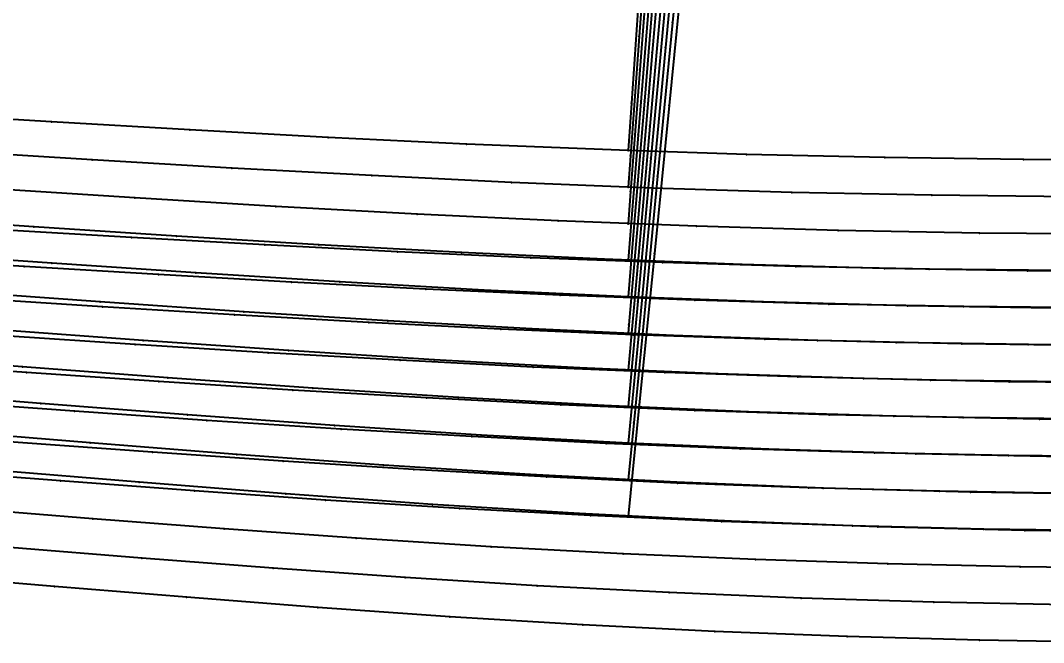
# Model space of a CAD drawing. Extents: x -2408 to 1029, y -526 to 2095.
# Drawn here: x -524.5 to -407.2, y 645.8 to 717.1 of the extents above; entities that cross this region are included whole.
import ezdxf

# ---------------------------------------------------------------- set-up
doc = ezdxf.new("R2010")
doc.units = 0

# ---------------------------------------------------------------- blocks, each defined once
blk = doc.blocks.new(' -30')
at = {"layer": '1'}
blk.add_lwpolyline([(-221.079458, -312.526609), (-236.305912, -312.373558), (-251.598508, -312.072147), (-266.88772, -311.630837), (-281.983351, -311.066357), (-297.263212, -310.381225), (-312.477629, -309.606419), (-327.749207, -308.758059), (-342.760814, -307.877856), (-358.028087, -306.955621), (-373.159335, -306.029753), (-388.425717, -305.092813), (-403.8543, -304.140616), (-419.119852, -303.190243)], dxfattribs=at)
at = {"layer": '14'}
blk.add_lwpolyline([(-209.613384, -299.839082), (-225.498006, -299.797372), (-241.382042, -299.587754), (-257.263122, -299.219845), (-270.830917, -298.787241), (-289.345211, -298.036239), (-305.208157, -297.27015), (-321.066482, -296.417223), (-336.921449, -295.502206), (-352.774335, -294.549846), (-368.822548, -293.571679), (-384.674062, -292.600278), (-400.525082, -291.622457), (-416.375571, -290.636785)], dxfattribs=at)
at = {"layer": '2'}
blk.add_point((-270.811558, -298.787918), dxfattribs=at)
at = {"layer": '3'}
for p in [(-270.434573, -293.336208), (-336.921449, -295.502206), (-321.066482, -296.417223), (-305.208157, -297.27015), (-289.345211, -298.036239), (-270.830917, -298.787241), (-257.263122, -299.219845), (-241.382042, -299.587754), (-225.498006, -299.797372), (-327.749207, -308.758059), (-312.477629, -309.606419), (-297.263212, -310.381225), (-281.983351, -311.066357), (-266.88772, -311.630837), (-251.598508, -312.072147), (-236.305912, -312.373558)]:
    blk.add_point(p, dxfattribs=at)
at = {"layer": '8'}
blk.add_lwpolyline([(-249.091949, 15.307263), (-250.517034, -5.301401), (-251.7552, -23.206977), (-252.875217, -39.403948), (-254.129457, -57.541968), (-255.491074, -77.232818), (-256.933227, -98.088314), (-258.429068, -119.720211), (-259.951754, -141.740336), (-261.474439, -163.760443), (-262.970281, -185.392358), (-264.412433, -206.247836), (-265.77405, -225.938686), (-267.028291, -244.076713), (-268.148308, -260.273691), (-269.386474, -278.179268), (-270.434573, -293.336208), (-270.811558, -298.787918)], dxfattribs=at)
blk = doc.blocks.new(' -31')
at = {"layer": '1'}
blk.add_lwpolyline([(-216.958478, -316.116997), (-232.359318, -315.984525), (-247.79385, -315.699055), (-263.169757, -315.266989), (-278.596296, -314.6952), (-294.010908, -313.998967), (-309.427135, -313.197615), (-324.674553, -312.325919), (-340.083135, -311.390266), (-355.240609, -310.441104), (-370.646631, -309.464332), (-386.065395, -308.481187), (-401.470856, -307.495575), (-416.563246, -306.523903)], dxfattribs=at)
at = {"layer": '14'}
blk.add_lwpolyline([(-219.939277, -303.403216), (-235.989395, -303.228985), (-252.036828, -302.889959), (-268.079188, -302.393054), (-284.193062, -301.743583), (-300.221537, -300.969655), (-316.244641, -300.095426), (-332.263749, -299.147884), (-348.280214, -298.154016), (-363.594789, -297.184995), (-379.609548, -296.167345), (-395.623802, -295.14478), (-411.637522, -294.115509)], dxfattribs=at)
at = {"layer": '2'}
blk.add_point((-270.811558, -302.293129), dxfattribs=at)
at = {"layer": '3'}
for p in [(-269.555052, -285.029088), (-270.549095, -298.686962), (-332.263749, -299.147884), (-316.244641, -300.095426), (-300.221537, -300.969655), (-284.193062, -301.743583), (-268.079188, -302.393054), (-252.036828, -302.889959), (-235.989395, -303.228985), (-340.083135, -311.390266), (-324.674553, -312.325919), (-309.427135, -313.197615), (-294.010908, -313.998967), (-278.596296, -314.6952), (-263.169757, -315.266989), (-247.79385, -315.699055), (-232.359318, -315.984525)]:
    blk.add_point(p, dxfattribs=at)
at = {"layer": '8'}
blk.add_lwpolyline([(-247.440948, 18.812463), (-248.974359, -2.25617), (-250.306644, -20.561388), (-251.511798, -37.119862), (-252.861378, -55.662707), (-254.326498, -75.793048), (-255.878275, -97.114022), (-257.487822, -119.228744), (-259.126252, -141.740322), (-260.220324, -156.772558), (-261.305836, -171.687183), (-262.899335, -193.581419), (-264.425436, -214.549616), (-265.855252, -234.194881), (-267.159901, -252.120389), (-268.310493, -267.929205), (-269.555052, -285.029088), (-270.549095, -298.686962), (-270.811558, -302.293129)], dxfattribs=at)
blk = doc.blocks.new(' -32')
at = {"layer": '1'}
blk.add_lwpolyline([(-209.903644, -319.70962), (-224.958535, -319.632813), (-240.090872, -319.407763), (-255.130042, -319.03929), (-270.255401, -318.528109), (-285.427385, -317.881659), (-300.542075, -317.119438), (-315.972145, -316.244473), (-331.077609, -315.318585), (-346.409663, -314.335485), (-361.511141, -313.346831), (-376.612028, -312.349246), (-392.062592, -311.327131), (-407.163202, -310.32531)], dxfattribs=at)
at = {"layer": '14'}
blk.add_lwpolyline([(-214.325459, -307.002336), (-230.541683, -306.865451), (-246.755519, -306.558445), (-262.96451, -306.085646), (-278.826085, -305.466859), (-295.02044, -304.692243), (-311.208584, -303.802179), (-327.392006, -302.82596), (-343.572197, -301.792879), (-358.258268, -300.830447), (-377.132435, -299.587055), (-393.309773, -298.517615), (-409.486565, -297.442485)], dxfattribs=at)
at = {"layer": '2'}
blk.add_point((-270.811558, -305.798321), dxfattribs=at)
at = {"layer": '3'}
for p in [(-269.466287, -288.157381), (-270.530553, -302.113426), (-327.392006, -302.82596), (-311.208584, -303.802179), (-295.02044, -304.692243), (-278.826085, -305.466859), (-262.96451, -306.085646), (-246.755519, -306.558445), (-230.541683, -306.865451), (-331.077609, -315.318585), (-315.972145, -316.244473), (-300.542075, -317.119438), (-285.427385, -317.881659), (-270.255401, -318.528109), (-255.130042, -319.03929), (-240.090872, -319.407763), (-224.958535, -319.632813)]:
    blk.add_point(p, dxfattribs=at)
at = {"layer": '8'}
blk.add_lwpolyline([(-245.789948, 22.317662), (-247.431685, 0.789055), (-248.858088, -17.915799), (-250.148379, -34.835779), (-251.5933, -53.783461), (-253.161923, -74.35329), (-254.823324, -96.139745), (-256.546576, -118.737277), (-257.7145, -134.052625), (-258.887006, -149.428053), (-260.054931, -164.7434), (-261.20911, -179.878509), (-262.340382, -194.713218), (-263.974293, -216.139193), (-265.505117, -236.213355), (-266.901932, -254.530213), (-268.133807, -270.684167), (-269.466287, -288.157381), (-270.530553, -302.113426), (-270.811558, -305.798321)], dxfattribs=at)
blk = doc.blocks.new(' -33')
at = {"layer": '1'}
blk.add_lwpolyline([(-220.881691, -323.237825), (-236.151977, -323.032284), (-251.366381, -322.678641), (-266.629784, -322.176643), (-281.724085, -321.5385), (-296.976042, -320.76472), (-312.096048, -319.8943), (-327.337614, -318.938918), (-342.352205, -317.947963), (-357.588725, -316.915788), (-372.742656, -315.878392), (-387.978463, -314.83589), (-403.214181, -313.792053), (-418.633127, -312.729474)], dxfattribs=at)
at = {"layer": '14'}
blk.add_lwpolyline([(-208.656509, -310.593876), (-225.038908, -310.495855), (-241.419197, -310.223581), (-257.794919, -309.778948), (-273.558501, -309.189626), (-289.91906, -308.42002), (-306.272482, -307.51845), (-322.620351, -306.516631), (-338.964327, -305.446271), (-355.305994, -304.339087), (-371.877439, -303.2079), (-388.217821, -302.090904), (-404.557672, -300.969821)], dxfattribs=at)
at = {"layer": '2'}
blk.add_point((-270.811558, -309.303532), dxfattribs=at)
at = {"layer": '3'}
for p in [(-269.665469, -294.903566), (-338.964327, -305.446271), (-322.620351, -306.516631), (-306.272482, -307.51845), (-289.91906, -308.42002), (-273.558501, -309.189626), (-257.794919, -309.778948), (-241.419197, -310.223581), (-225.038908, -310.495855), (-327.337614, -318.938918), (-312.096048, -319.8943), (-296.976042, -320.76472), (-281.724085, -321.5385), (-266.629784, -322.176643), (-251.366381, -322.678641), (-236.151977, -323.032284)]:
    blk.add_point(p, dxfattribs=at)
at = {"layer": '8'}
blk.add_lwpolyline([(-244.138947, 25.822864), (-245.889011, 3.834284), (-247.409532, -15.270209), (-248.784961, -32.551696), (-250.325221, -51.904208), (-251.997346, -72.913517), (-253.768371, -95.165453), (-254.987718, -110.485866), (-256.226601, -126.051733), (-257.475252, -141.740326), (-258.723902, -157.42892), (-259.962785, -172.994787), (-261.182132, -188.3152), (-262.372177, -203.26745), (-264.080931, -224.736985), (-265.668809, -244.687776), (-267.102846, -262.705647), (-268.350071, -278.376337), (-269.665469, -294.903566), (-270.811558, -309.303532)], dxfattribs=at)
blk = doc.blocks.new(' -34')
at = {"layer": '1'}
blk.add_lwpolyline([(-216.989871, -326.840304), (-232.398229, -326.653351), (-247.786278, -326.313968), (-263.187878, -325.821008), (-278.5517, -325.17648), (-293.941064, -324.390174), (-309.247768, -323.493865), (-324.625365, -322.506073), (-339.819129, -321.472774), (-355.190724, -320.395933), (-370.15938, -319.335385), (-385.530221, -318.247969), (-400.901061, -317.160511), (-415.978248, -316.088815)], dxfattribs=at)
at = {"layer": '14'}
blk.add_lwpolyline([(-222.238975, -314.093077), (-238.78523, -313.828165), (-255.326717, -313.385329), (-270.830914, -312.808043), (-287.356696, -312.024924), (-303.874544, -311.097195), (-320.386237, -310.05905), (-336.893554, -308.944686), (-353.398217, -307.7883), (-369.264324, -306.666958), (-385.767575, -305.500612), (-402.270282, -304.331553), (-418.772371, -303.156799)], dxfattribs=at)
at = {"layer": '2'}
blk.add_point((-270.811558, -312.808723), dxfattribs=at)
at = {"layer": '3'}
for p in [(-268.953167, -290.36018), (-270.11142, -304.351371), (-336.893554, -308.944686), (-320.386237, -310.05905), (-303.874544, -311.097195), (-287.356696, -312.024924), (-270.830914, -312.808043), (-255.326717, -313.385329), (-238.78523, -313.828165), (-339.819129, -321.472774), (-324.625365, -322.506073), (-309.247768, -323.493865), (-293.941064, -324.390174), (-278.5517, -325.17648), (-263.187878, -325.821008), (-247.786278, -326.313968), (-232.398229, -326.653351)]:
    blk.add_point(p, dxfattribs=at)
at = {"layer": '8'}
blk.add_lwpolyline([(-242.487946, 29.328063), (-244.346337, 6.879511), (-245.960977, -12.624626), (-247.421543, -30.267621), (-249.057143, -50.024955), (-250.83277, -71.473753), (-252.71342, -94.191172), (-254.008244, -109.832075), (-255.323811, -125.723547), (-256.649752, -141.740332), (-257.975693, -157.757118), (-259.29126, -173.64859), (-260.586084, -189.289493), (-261.84979, -204.554513), (-263.072007, -219.318355), (-264.80485, -240.25033), (-266.385993, -259.349846), (-267.780435, -276.194096), (-268.953167, -290.36018), (-270.11142, -304.351371), (-270.811558, -312.808723)], dxfattribs=at)
blk = doc.blocks.new(' -35')
at = {"layer": '1'}
blk.add_lwpolyline([(-211.777763, -330.448873), (-227.188538, -330.296293), (-242.564569, -329.991982), (-257.969244, -329.531518), (-273.340072, -328.912854), (-288.732317, -328.142923), (-303.730277, -327.2701), (-319.109474, -326.275155), (-334.311362, -325.221521), (-349.682815, -324.113959), (-364.688368, -323.015634), (-380.058656, -321.892006), (-395.429036, -320.769594), (-410.489672, -319.666531)], dxfattribs=at)
at = {"layer": '14'}
blk.add_lwpolyline([(-216.02885, -317.721709), (-232.571452, -317.504998), (-249.109769, -317.109412), (-265.641273, -316.532328), (-281.844903, -315.789461), (-298.358634, -314.872752), (-314.865305, -313.830444), (-331.366799, -312.698138), (-347.864946, -311.511442), (-363.762553, -310.349417), (-380.258736, -309.144425), (-396.754401, -307.938803), (-413.249481, -306.729329)], dxfattribs=at)
at = {"layer": '2'}
blk.add_point((-270.811558, -316.313934), dxfattribs=at)
at = {"layer": '3'}
for p in [(-268.045345, -284.092825), (-269.523585, -301.311504), (-331.366799, -312.698138), (-314.865305, -313.830444), (-298.358634, -314.872752), (-270.725571, -315.31235), (-281.844903, -315.789461), (-265.641273, -316.532328), (-249.109769, -317.109412), (-232.571452, -317.504998), (-334.311362, -325.221521), (-319.109474, -326.275155), (-303.730277, -327.2701), (-288.732317, -328.142923), (-273.340072, -328.912854), (-257.969244, -329.531518), (-242.564569, -329.991982), (-227.188538, -330.296293)]:
    blk.add_point(p, dxfattribs=at)
at = {"layer": '8'}
blk.add_lwpolyline([(-240.836945, 32.833264), (-242.44851, 14.061596), (-244.044753, -4.531601), (-245.520477, -21.720981), (-247.193789, -41.211876), (-249.027639, -62.572738), (-250.984981, -85.37205), (-252.340186, -101.157612), (-253.722836, -117.262846), (-255.121949, -133.559853), (-256.526553, -149.92081), (-257.925666, -166.217818), (-259.308315, -182.323052), (-260.663519, -198.108596), (-261.980308, -213.446678), (-263.247697, -228.209348), (-265.032149, -248.994827), (-266.643717, -267.766516), (-268.045345, -284.092825), (-269.523585, -301.311504), (-270.725571, -315.31235), (-270.811558, -316.313934)], dxfattribs=at)
blk = doc.blocks.new(' -36')
at = {"layer": '1'}
blk.add_lwpolyline([(-220.072959, -333.956495), (-235.103038, -333.713633), (-250.129062, -333.322397), (-265.161323, -332.775881), (-280.176087, -332.076688), (-295.37635, -331.229776), (-310.377076, -330.27767), (-325.372055, -329.238628), (-340.762445, -328.112092), (-355.750952, -326.984822), (-371.109986, -325.825073), (-386.098316, -324.695337), (-401.323935, -323.547214), (-416.311969, -322.413832)], dxfattribs=at)
at = {"layer": '14'}
blk.add_lwpolyline([(-210.416724, -321.336434), (-227.125966, -321.159), (-243.831157, -320.799005), (-260.529744, -320.251717), (-276.393075, -319.553865), (-293.073101, -318.644338), (-309.744978, -317.590778), (-326.410742, -316.431364), (-343.072354, -315.204281), (-358.265572, -314.058516), (-374.924507, -312.801369), (-391.582949, -311.545906), (-408.240853, -310.288464)], dxfattribs=at)
at = {"layer": '2'}
blk.add_point((-270.811558, -319.819126), dxfattribs=at)
at = {"layer": '3'}
for p in [(-268.329949, -291.872041), (-269.759317, -307.96913), (-326.410742, -316.431364), (-309.744978, -317.590778), (-293.073101, -318.644338), (-276.393075, -319.553865), (-260.529744, -320.251717), (-243.831157, -320.799005), (-227.125966, -321.159), (-325.372055, -329.238628), (-310.377076, -330.27767), (-295.37635, -331.229776), (-280.176087, -332.076688), (-265.161323, -332.775881), (-250.129062, -333.322397), (-235.103038, -333.713633)]:
    blk.add_point(p, dxfattribs=at)
at = {"layer": '8'}
blk.add_lwpolyline([(-239.185944, 36.338463), (-240.886274, 17.189884), (-242.570439, -1.77664), (-244.127446, -19.311158), (-245.892923, -39.193402), (-247.827782, -60.983167), (-249.192486, -76.352029), (-250.603517, -92.242608), (-252.049292, -108.524472), (-253.51823, -125.067175), (-254.99875, -141.740326), (-256.479271, -158.413477), (-257.94821, -174.956199), (-259.393985, -191.238064), (-260.805016, -207.128642), (-262.169719, -222.497487), (-263.476516, -237.214223), (-265.302798, -257.781224), (-266.933636, -276.147211), (-268.329949, -291.872041), (-269.759317, -307.96913), (-270.811558, -319.819126)], dxfattribs=at)
blk = doc.blocks.new(' -37')
at = {"layer": '1'}
blk.add_lwpolyline([(-215.062681, -337.581749), (-230.079625, -337.371635), (-245.108459, -337.013104), (-260.133097, -336.498137), (-275.151054, -335.824685), (-290.161797, -335.005671), (-305.530011, -334.034026), (-320.526271, -332.984522), (-335.917759, -331.835962), (-350.905916, -330.678179), (-366.176563, -329.487888), (-381.164088, -328.321985), (-396.497297, -327.130311), (-411.484805, -325.964191)], dxfattribs=at)
at = {"layer": '14'}
blk.add_lwpolyline([(-206.965845, -324.935832), (-223.671071, -324.777599), (-240.372286, -324.436959), (-257.06692, -323.907354), (-273.611115, -323.189243), (-290.286222, -322.275945), (-306.952502, -321.207878), (-323.612048, -320.024611), (-340.266953, -318.765713), (-356.91931, -317.470753), (-372.143739, -316.284671), (-388.794947, -314.990613), (-405.445605, -313.696131)], dxfattribs=at)
at = {"layer": '2'}
blk.add_point((-270.811558, -323.324318), dxfattribs=at)
at = {"layer": '3'}
for p in [(-268.200398, -294.827138), (-269.704386, -311.241078), (-340.266953, -318.765713), (-323.612048, -320.024611), (-306.952502, -321.207878), (-290.286222, -322.275945), (-273.611115, -323.189243), (-257.06692, -323.907354), (-240.372286, -324.436959), (-223.671071, -324.777599), (-335.917759, -331.835962), (-320.526271, -332.984522), (-305.530011, -334.034026), (-290.161797, -335.005671), (-275.151054, -335.824685), (-260.133097, -336.498137), (-245.108459, -337.013104), (-230.079625, -337.371635)]:
    blk.add_point(p, dxfattribs=at)
at = {"layer": '8'}
blk.add_lwpolyline([(-237.534943, 39.843662), (-239.324038, 20.318172), (-241.096123, 0.978325), (-242.734414, -16.90134), (-244.592057, -37.174927), (-246.627924, -59.393589), (-248.063873, -75.06497), (-249.548565, -91.268317), (-251.069817, -107.870671), (-252.61544, -124.738998), (-254.173251, -141.74034), (-255.731061, -158.741664), (-257.276686, -175.610009), (-258.797936, -192.212344), (-260.282628, -208.415692), (-261.718578, -224.087089), (-263.093594, -239.093472), (-265.015213, -260.06528), (-266.731193, -278.792807), (-268.200398, -294.827138), (-269.704386, -311.241078), (-270.811558, -323.324318)], dxfattribs=at)
blk = doc.blocks.new(' -38')
at = {"layer": '1'}
blk.add_lwpolyline([(-210.685109, -341.197477), (-225.869472, -341.010858), (-241.032163, -340.673878), (-256.229235, -340.175441), (-271.381111, -339.51288), (-286.525415, -338.69472), (-302.006042, -337.712565), (-317.134262, -336.639131), (-332.188029, -335.492538), (-347.30672, -334.294263), (-362.753914, -333.053838), (-377.871486, -331.841428), (-393.234888, -330.611362), (-408.352656, -329.401497)], dxfattribs=at)
at = {"layer": '14'}
blk.add_lwpolyline([(-220.983138, -328.385723), (-237.850496, -328.05206), (-254.711046, -327.523906), (-270.830938, -326.828851), (-287.671289, -325.904099), (-304.501924, -324.81051), (-321.325083, -323.59032), (-338.143007, -322.285768), (-354.957992, -320.939086), (-372.280916, -319.547715), (-389.094561, -318.202078), (-405.907649, -316.856893)], dxfattribs=at)
at = {"layer": '2'}
blk.add_point((-270.811558, -326.829529), dxfattribs=at)
at = {"layer": '3'}
for p in [(-266.528748, -281.438381), (-268.070848, -297.782258), (-269.649455, -314.513036), (-338.143007, -322.285768), (-321.325083, -323.59032), (-304.501924, -324.81051), (-287.671289, -325.904099), (-270.830938, -326.828851), (-254.711046, -327.523906), (-237.850496, -328.05206), (-332.188029, -335.492538), (-317.134262, -336.639131), (-302.006042, -337.712565), (-286.525415, -338.69472), (-271.381111, -339.51288), (-256.229235, -340.175441), (-241.032163, -340.673878), (-225.869472, -341.010858)]:
    blk.add_point(p, dxfattribs=at)
at = {"layer": '8'}
blk.add_lwpolyline([(-235.883961, 43.348861), (-237.76182, 23.446463), (-239.621825, 3.733288), (-241.341398, -14.491513), (-243.291205, -35.156448), (-245.42808, -57.804012), (-246.935271, -73.777896), (-248.493625, -90.294034), (-250.090352, -107.216863), (-251.71266, -124.410817), (-253.347759, -141.740336), (-254.982859, -159.069854), (-256.605167, -176.263809), (-258.201892, -193.186618), (-259.760248, -209.702775), (-261.267437, -225.676642), (-262.710675, -240.972727), (-264.727634, -262.349369), (-266.528748, -281.438381), (-268.070848, -297.782258), (-269.649455, -314.513036), (-270.811558, -326.829529)], dxfattribs=at)
blk = doc.blocks.new(' -39')
at = {"layer": '1'}
blk.add_lwpolyline([(-220.612687, -344.663927), (-235.778126, -344.362994), (-250.964639, -343.901581), (-266.120132, -343.274724), (-281.26796, -342.485049), (-296.372536, -341.543265), (-311.503045, -340.472779), (-326.570468, -339.314261), (-341.689337, -338.093001), (-357.145262, -336.818644), (-372.261771, -335.568273), (-387.650479, -334.297441), (-402.767506, -333.05311), (-417.884442, -331.808156)], dxfattribs=at)
at = {"layer": '14'}
blk.add_lwpolyline([(-214.717899, -332.039229), (-231.582355, -331.757586), (-248.440439, -331.282381), (-265.289533, -330.603591), (-282.05477, -329.718159), (-298.88165, -328.641845), (-315.699989, -327.421288), (-332.512111, -326.100088), (-349.320393, -324.721841), (-366.674352, -323.2841), (-383.480726, -321.898169), (-400.286632, -320.515133), (-417.091804, -319.130417)], dxfattribs=at)
at = {"layer": '2'}
blk.add_point((-270.811558, -330.33474), dxfattribs=at)
at = {"layer": '3'}
for p in [(-265.725459, -277.888233), (-267.435895, -295.525797), (-268.844932, -310.055421), (-270.176667, -323.787917), (-332.512111, -326.100088), (-315.699989, -327.421288), (-298.88165, -328.641845), (-282.05477, -329.718159), (-265.289533, -330.603591), (-248.440439, -331.282381), (-231.582355, -331.757586), (-326.570468, -339.314261), (-311.503045, -340.472779), (-296.372536, -341.543265), (-281.26796, -342.485049), (-266.120132, -343.274724), (-250.964639, -343.901581), (-235.778126, -344.362994)]:
    blk.add_point(p, dxfattribs=at)
at = {"layer": '8'}
blk.add_lwpolyline([(-234.23296, 46.854062), (-236.199584, 26.574754), (-238.14751, 6.488257), (-239.948365, -12.081686), (-241.99034, -33.137981), (-244.228223, -56.214438), (-245.806656, -72.490819), (-247.438672, -89.31974), (-249.110875, -106.563053), (-250.809869, -124.082627), (-252.522258, -141.740333), (-254.234648, -159.398038), (-255.933641, -176.917613), (-257.605844, -194.160926), (-259.237861, -210.989847), (-260.816295, -227.266246), (-262.327753, -242.85199), (-263.758834, -257.60892), (-265.725459, -277.888233), (-267.435895, -295.525797), (-268.844932, -310.055421), (-270.176667, -323.787917), (-270.811558, -330.33474)], dxfattribs=at)
blk = doc.blocks.new(' -40')
at = {"layer": '1'}
blk.add_lwpolyline([(-215.358135, -348.310334), (-230.526272, -348.045559), (-245.701139, -347.622532), (-260.860284, -347.034061), (-276.011818, -346.276698), (-291.258449, -345.345766), (-306.391451, -344.280779), (-321.47393, -343.11358), (-336.593261, -341.872497), (-352.059155, -340.566054), (-367.17452, -339.277857), (-382.593038, -337.965144), (-397.709153, -336.685594), (-412.540104, -335.431908)], dxfattribs=at)
at = {"layer": '14'}
blk.add_lwpolyline([(-208.454237, -335.680808), (-225.315768, -335.451036), (-242.171415, -335.029532), (-259.018563, -334.404869), (-276.441395, -333.532693), (-293.265035, -332.481262), (-310.078977, -331.267128), (-326.885647, -329.935219), (-343.687526, -328.530458), (-358.272856, -327.286604), (-377.871778, -325.620422), (-394.67039, -324.198484), (-411.468373, -322.777212)], dxfattribs=at)
at = {"layer": '2'}
blk.add_point((-270.811558, -333.839912), dxfattribs=at)
at = {"layer": '3'}
for p in [(-266.12386, -286.729564), (-267.811746, -303.692456), (-269.539592, -321.056927), (-326.885647, -329.935219), (-310.078977, -331.267128), (-293.265035, -332.481262), (-276.441395, -333.532693), (-259.018563, -334.404869), (-242.171415, -335.029532), (-225.315768, -335.451036), (-336.593261, -341.872497), (-321.47393, -343.11358), (-306.391451, -344.280779), (-291.258449, -345.345766), (-276.011818, -346.276698), (-260.860284, -347.034061), (-245.701139, -347.622532), (-230.526272, -348.045559)]:
    blk.add_point(p, dxfattribs=at)
at = {"layer": '8'}
blk.add_lwpolyline([(-232.581959, 50.359263), (-234.637348, 29.703046), (-236.673196, 9.243221), (-238.555334, -9.671863), (-240.689475, -31.119512), (-242.228901, -46.590411), (-243.845329, -62.835165), (-245.524758, -79.713059), (-247.253187, -97.083397), (-249.016616, -114.80548), (-250.801044, -132.738591), (-252.592474, -150.742069), (-254.376903, -168.675198), (-256.140332, -186.397281), (-257.86876, -203.7676), (-259.54819, -220.645512), (-261.164617, -236.890248), (-262.704046, -252.361178), (-264.152471, -266.917539), (-266.12386, -286.729564), (-267.811746, -303.692456), (-269.539592, -321.056927), (-270.811558, -333.839912)], dxfattribs=at)

msp = doc.modelspace()

# ---------------------------------------------------------------- block references
at = {"layer": '1'}
for name, p in [(' -32', (-184.050523, 999.622732)), (' -30', (-184.050297, 1001.000083)), (' -31', (-184.050388, 1000.311413)), (' -33', (-184.050694, 998.934067)), (' -34', (-184.050758, 998.245407)), (' -36', (-184.051123, 996.868036)), (' -35', (-184.051047, 997.556724)), (' -37', (-184.051318, 996.179365)), (' -38', (-184.051331, 995.490688)), (' -39', (-184.051506, 994.802025)), (' -40', (-184.051738, 994.113352))]:
    msp.add_blockref(name, p, dxfattribs=at)

doc.saveas('drawing.dxf')
